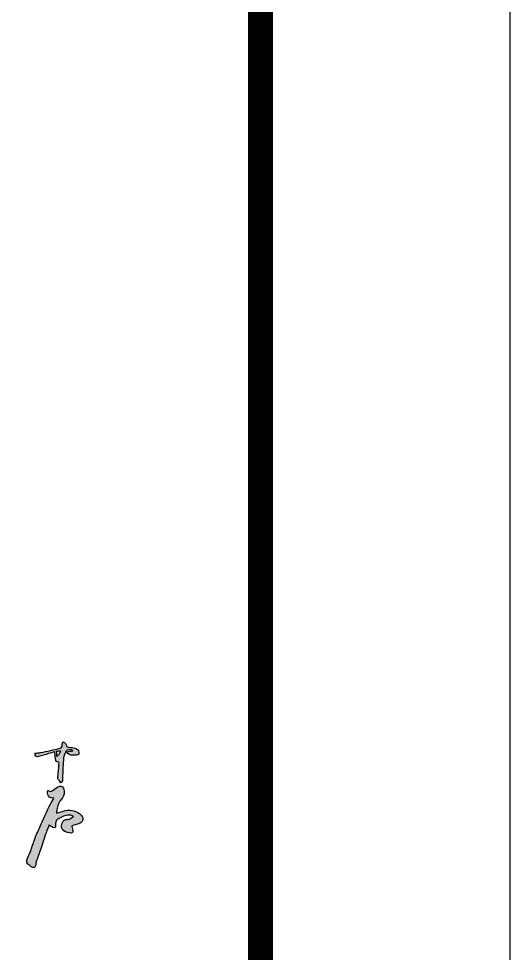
# Model space of a CAD drawing. Extents: x -266287 to 275962, y -324567 to 363765.
# Drawn here: x 266118 to 275962, y 333280 to 352007 of the extents above; entities that cross this region are included whole.
import ezdxf

# ---------------------------------------------------------------- set-up
doc = ezdxf.new("R2010")
doc.units = 0
doc.header["$LTSCALE"] = 1000
doc.layers.get('0').update_dxf_attribs({"linetype": 'CONTINUOUS'})
doc.layers.add('PUB_TITLE', color=4, linetype='CONTINUOUS')

msp = doc.modelspace()

# ---------------------------------------------------------------- hatches: boundary and pattern name
h = msp.add_hatch(color=256)
edge = h.paths.add_edge_path()
edge.add_spline(control_points=[(267246.59252, 337390.56427), (267208.80413, 337398.63871), (267170.0468, 337408.00507), (267131.93544, 337407.25145)], knot_values=[18, 18, 18, 18, 19, 19, 19, 19], degree=3, periodic=0)
edge.add_spline(control_points=[(267131.93544, 337407.25145), (267093.93173, 337406.49784), (267077.78284, 337418.66333), (267068.73947, 337454.83683)], knot_values=[17, 17, 17, 17, 18, 18, 18, 18], degree=3, periodic=0)
edge.add_spline(control_points=[(267068.73947, 337454.83683), (267063.67948, 337474.43082), (267046.34634, 337492.9482), (267030.0898, 337506.51327)], knot_values=[16, 16, 16, 16, 17, 17, 17, 17], degree=3, periodic=0)
edge.add_spline(control_points=[(267030.0898, 337506.51327), (267010.06518, 337523.09279), (266996.06948, 337513.83409), (266993.27034, 337487.99588)], knot_values=[15, 15, 15, 15, 16, 16, 16, 16], degree=3, periodic=0)
edge.add_spline(control_points=[(266993.27034, 337487.99588), (266991.0095, 337464.63382), (266989.28695, 337440.51816), (266981.42783, 337418.87865)], knot_values=[14, 14, 14, 14, 15, 15, 15, 15], degree=3, periodic=0)
edge.add_spline(control_points=[(266981.42783, 337418.87865), (266976.90614, 337406.17486), (266962.04916, 337391.5332), (266949.34537, 337388.51875)], knot_values=[13, 13, 13, 13, 14, 14, 14, 14], degree=3, periodic=0)
edge.add_spline(control_points=[(266949.34537, 337388.51875), (266818.75472, 337357.94352), (266687.62578, 337329.30617), (266556.38917, 337301.09945)], knot_values=[12, 12, 12, 12, 13, 13, 13, 13], degree=3, periodic=0)
edge.add_spline(control_points=[(266556.38917, 337301.09945), (266532.48882, 337296.14712), (266507.61954, 337295.39351), (266483.07323, 337293.34798)], knot_values=[11, 11, 11, 11, 12, 12, 12, 12], degree=3, periodic=0)
edge.add_spline(control_points=[(266483.07323, 337293.34798), (266471.44604, 337292.27139), (266459.71118, 337292.91735), (266447.97632, 337292.91735)], knot_values=[10, 10, 10, 10, 11, 11, 11, 11], degree=3, periodic=0)
edge.add_spline(control_points=[(266447.97632, 337292.91735), (266448.62228, 337278.38335), (266446.03846, 337262.77276), (266450.45248, 337249.63833)], knot_values=[9, 9, 9, 9, 10, 10, 10, 10], degree=3, periodic=0)
edge.add_spline(control_points=[(266450.45248, 337249.63833), (266460.68011, 337219.06311), (266485.76471, 337213.0342), (266513.5408, 337220.89332)], knot_values=[8, 8, 8, 8, 9, 9, 9, 9], degree=3, periodic=0)
edge.add_spline(control_points=[(266513.5408, 337220.89332), (266581.47377, 337240.16432), (266648.97611, 337260.8349), (266716.69377, 337280.85951)], knot_values=[7, 7, 7, 7, 8, 8, 8, 8], degree=3, periodic=0)
edge.add_spline(control_points=[(266716.69377, 337280.85951), (266756.52769, 337292.59437), (266796.3616, 337304.22157), (266838.887, 337316.71004)], knot_values=[6, 6, 6, 6, 7, 7, 7, 7], degree=3, periodic=0)
edge.add_spline(control_points=[(266838.887, 337316.71004), (266840.60955, 337303.03731), (266841.14784, 337297.54669), (266842.00912, 337291.84075)], knot_values=[5, 5, 5, 5, 6, 6, 6, 6], degree=3, periodic=0)
edge.add_spline(control_points=[(266842.00912, 337291.84075), (266848.36101, 337243.17878), (266853.31334, 337193.97851), (266862.35671, 337145.74717)], knot_values=[4, 4, 4, 4, 5, 5, 5, 5], degree=3, periodic=0)
edge.add_spline(control_points=[(266862.35671, 337145.74717), (266864.61756, 337133.36636), (266880.98176, 337113.55706), (266889.37918, 337114.41834)], knot_values=[3, 3, 3, 3, 4, 4, 4, 4], degree=3, periodic=0)
edge.add_spline(control_points=[(266889.37918, 337114.41834), (266933.30415, 337118.29407), (266926.95225, 337091.59458), (266924.47609, 337064.89509)], knot_values=[2, 2, 2, 2, 3, 3, 3, 3], degree=3, periodic=0)
edge.add_spline(control_points=[(266924.47609, 337064.89509), (266917.47824, 336982.85875), (266912.84889, 336900.6071), (266903.0519, 336819.0014)], knot_values=[1, 1, 1, 1, 2, 2, 2, 2], degree=3, periodic=0)
edge.add_spline(control_points=[(266903.0519, 336819.0014), (266897.02299, 336768.40156), (266928.35182, 336739.87186), (266964.09469, 336699.17667)], knot_values=[0, 0, 0, 0, 1, 1, 1, 1], degree=3, periodic=0)
edge.add_spline(control_points=[(266964.09469, 336699.17667), (266975.50657, 336712.63408), (266992.94736, 336723.61532), (266993.59332, 336735.45783)], knot_values=[27, 27, 27, 27, 28, 28, 28, 28], degree=3, periodic=0)
edge.add_spline(control_points=[(266993.59332, 336735.45783), (267001.02181, 336873.90761), (267003.06733, 337012.78802), (267012.97198, 337151.34545)], knot_values=[26, 26, 26, 26, 27, 27, 27, 27], degree=3, periodic=0)
edge.add_spline(control_points=[(267012.97198, 337151.34545), (267017.17069, 337211.09633), (267026.42939, 337272.13911), (267059.69609, 337325.86107)], knot_values=[25, 25, 25, 25, 26, 26, 26, 26], degree=3, periodic=0)
edge.add_spline(control_points=[(267059.69609, 337325.86107), (267082.51985, 337362.89585), (267164.01789, 337372.15454), (267201.16032, 337334.90445)], knot_values=[24, 24, 24, 24, 25, 25, 25, 25], degree=3, periodic=0)
edge.add_spline(control_points=[(267201.16032, 337334.90445), (267157.98897, 337329.52149), (267118.69335, 337324.4615), (267078.53646, 337319.40152)], knot_values=[23, 23, 23, 23, 24, 24, 24, 24], degree=3, periodic=0)
edge.add_spline(control_points=[(267078.53646, 337319.40152), (267102.9751, 337264.27999), (267142.70136, 337244.47069), (267197.17693, 337248.88472)], knot_values=[22, 22, 22, 22, 23, 23, 23, 23], degree=3, periodic=0)
edge.add_spline(control_points=[(267197.17693, 337248.88472), (267222.90749, 337250.93025), (267248.96102, 337249.2077), (267274.79924, 337249.2077)], knot_values=[21, 21, 21, 21, 22, 22, 22, 22], degree=3, periodic=0)
edge.add_spline(control_points=[(267274.79924, 337249.2077), (267307.41999, 337248.99238), (267328.5212, 337274.39996), (267322.38462, 337307.02071)], knot_values=[20, 20, 20, 20, 21, 21, 21, 21], degree=3, periodic=0)
edge.add_spline(control_points=[(267322.38462, 337307.02071), (267314.20252, 337350.29972), (267290.40983, 337380.87494), (267246.59252, 337390.56427)], knot_values=[19, 19, 19, 19, 20, 20, 20, 20], degree=3, periodic=0)
edge = h.paths.add_edge_path(flags=16)
edge.add_spline(control_points=[(266953.65174, 337332.32063), (266956.45088, 337328.87553), (266959.25002, 337325.53809), (266961.94151, 337322.20066)], knot_values=[3, 3, 3, 3, 4, 4, 4, 4], degree=3, periodic=0)
edge.add_spline(control_points=[(266961.94151, 337322.20066), (266938.47179, 337289.68757), (266914.89442, 337257.17448), (266891.31705, 337224.76905)], knot_values=[2, 2, 2, 2, 3, 3, 3, 3], degree=3, periodic=0)
edge.add_spline(control_points=[(266891.31705, 337224.76905), (266887.54897, 337225.73798), (266883.7809, 337226.81458), (266880.01283, 337227.89117)], knot_values=[1, 1, 1, 1, 2, 2, 2, 2], degree=3, periodic=0)
edge.add_spline(control_points=[(266880.01283, 337227.89117), (266876.78305, 337258.14341), (266873.55327, 337288.39566), (266870.00052, 337322.30832)], knot_values=[0, 0, 0, 0, 1, 1, 1, 1], degree=3, periodic=0)
edge.add_spline(control_points=[(266870.00052, 337322.30832), (266899.71447, 337325.75341), (266926.62928, 337328.98319), (266953.65174, 337332.32063)], knot_values=[4, 4, 4, 4, 5, 5, 5, 5], degree=3, periodic=0)
edge = h.paths.add_edge_path()
edge.add_spline(control_points=[(266874.73753, 336089.28711), (266879.90517, 336175.19918), (266896.48469, 336256.80488), (266943.53178, 336329.3672)], knot_values=[8, 8, 8, 8, 9, 9, 9, 9], degree=3, periodic=0)
edge.add_spline(control_points=[(266943.53178, 336329.3672), (266974.42998, 336377.1679), (267023.09195, 336416.2482), (267028.04427, 336476.64504)], knot_values=[7, 7, 7, 7, 8, 8, 8, 8], degree=3, periodic=0)
edge.add_spline(control_points=[(267028.04427, 336476.64504), (267031.05873, 336513.67981), (267029.01321, 336555.02096), (267015.12517, 336588.61064)], knot_values=[6, 6, 6, 6, 7, 7, 7, 7], degree=3, periodic=0)
edge.add_spline(control_points=[(267015.12517, 336588.61064), (266996.50012, 336632.75092), (266944.39305, 336641.36366), (266904.23616, 336614.98715)], knot_values=[5, 5, 5, 5, 6, 6, 6, 6], degree=3, periodic=0)
edge.add_spline(control_points=[(266904.23616, 336614.98715), (266872.90732, 336594.20892), (266842.11678, 336572.24643), (266811.64921, 336550.17629)], knot_values=[4, 4, 4, 4, 5, 5, 5, 5], degree=3, periodic=0)
edge.add_spline(control_points=[(266811.64921, 336550.17629), (266778.59783, 336526.3836), (266745.54644, 336509.05046), (266708.61933, 336542.96312)], knot_values=[3, 3, 3, 3, 4, 4, 4, 4], degree=3, periodic=0)
edge.add_spline(control_points=[(266708.61933, 336542.96312), (266707.54274, 336544.03972), (266704.2053, 336542.7478), (266701.72914, 336542.53249)], knot_values=[2, 2, 2, 2, 3, 3, 3, 3], degree=3, periodic=0)
edge.add_spline(control_points=[(266701.72914, 336542.53249), (266696.13086, 336505.49771), (266683.96536, 336472.01569), (266714.10995, 336434.01198)], knot_values=[1, 1, 1, 1, 2, 2, 2, 2], degree=3, periodic=0)
edge.add_spline(control_points=[(266714.10995, 336434.01198), (266742.7473, 336398.05379), (266769.12382, 336378.45981), (266822.63046, 336396.76188)], knot_values=[0, 0, 0, 0, 1, 1, 1, 1], degree=3, periodic=0)
edge.add_spline(control_points=[(266822.63046, 336396.76188), (266815.52495, 336378.13684), (266813.37176, 336368.9858), (266808.85007, 336361.23434)], knot_values=[40, 40, 40, 40, 41, 41, 41, 41], degree=3, periodic=0)
edge.add_spline(control_points=[(266808.85007, 336361.23434), (266782.04293, 336314.83321), (266751.03707, 336270.36994), (266728.42863, 336222.13861)], knot_values=[39, 39, 39, 39, 40, 40, 40, 40], degree=3, periodic=0)
edge.add_spline(control_points=[(266728.42863, 336222.13861), (266673.95305, 336106.29727), (266623.89151, 335988.30275), (266571.3538, 335871.49248)], knot_values=[38, 38, 38, 38, 39, 39, 39, 39], degree=3, periodic=0)
edge.add_spline(control_points=[(266571.3538, 335871.49248), (266533.35009, 335786.76466), (266491.14768, 335703.86705), (266456.58906, 335617.73967)], knot_values=[37, 37, 37, 37, 38, 38, 38, 38], degree=3, periodic=0)
edge.add_spline(control_points=[(266456.58906, 335617.73967), (266423.53768, 335534.94972), (266399.74499, 335448.39169), (266368.84679, 335364.74047)], knot_values=[36, 36, 36, 36, 37, 37, 37, 37], degree=3, periodic=0)
edge.add_spline(control_points=[(266368.84679, 335364.74047), (266346.56132, 335304.34364), (266319.64652, 335245.77701), (266294.23894, 335186.67209)], knot_values=[35, 35, 35, 35, 36, 36, 36, 36], degree=3, periodic=0)
edge.add_spline(control_points=[(266294.23894, 335186.67209), (266262.58712, 335113.03318), (266272.70709, 335080.08945), (266340.31709, 335038.10235)], knot_values=[34, 34, 34, 34, 35, 35, 35, 35], degree=3, periodic=0)
edge.add_spline(control_points=[(266340.31709, 335038.10235), (266346.8843, 335034.11896), (266350.11408, 335024.21431), (266356.78895, 335021.30751)], knot_values=[33, 33, 33, 33, 34, 34, 34, 34], degree=3, periodic=0)
edge.add_spline(control_points=[(266356.78895, 335021.30751), (266378.42846, 335011.61818), (266401.14456, 334997.62248), (266423.2147, 334997.94546)], knot_values=[32, 32, 32, 32, 33, 33, 33, 33], degree=3, periodic=0)
edge.add_spline(control_points=[(266423.2147, 334997.94546), (266434.51892, 334998.26844), (266449.69887, 335024.21431), (266455.40481, 335041.11681)], knot_values=[31, 31, 31, 31, 32, 32, 32, 32], degree=3, periodic=0)
edge.add_spline(control_points=[(266455.40481, 335041.11681), (266463.90989, 335066.20141), (266462.295, 335094.94643), (266470.69242, 335119.92337)], knot_values=[30, 30, 30, 30, 31, 31, 31, 31], degree=3, periodic=0)
edge.add_spline(control_points=[(266470.69242, 335119.92337), (266499.11446, 335204.32821), (266531.19691, 335287.44114), (266559.72661, 335371.63066)], knot_values=[29, 29, 29, 29, 30, 30, 30, 30], degree=3, periodic=0)
edge.add_spline(control_points=[(266559.72661, 335371.63066), (266597.94564, 335484.13456), (266632.82723, 335597.71505), (266671.58455, 335710.00363)], knot_values=[28, 28, 28, 28, 29, 29, 29, 29], degree=3, periodic=0)
edge.add_spline(control_points=[(266671.58455, 335710.00363), (266687.8411, 335757.05072), (266710.12656, 335802.05228), (266731.01245, 335851.14489)], knot_values=[27, 27, 27, 27, 28, 28, 28, 28], degree=3, periodic=0)
edge.add_spline(control_points=[(266731.01245, 335851.14489), (266756.42003, 335831.98154), (266776.01401, 335813.89479), (266798.83777, 335801.40632)], knot_values=[26, 26, 26, 26, 27, 27, 27, 27], degree=3, periodic=0)
edge.add_spline(control_points=[(266798.83777, 335801.40632), (266811.00326, 335794.73145), (266829.62831, 335793.87017), (266843.19337, 335797.74591)], knot_values=[25, 25, 25, 25, 26, 26, 26, 26], degree=3, periodic=0)
edge.add_spline(control_points=[(266843.19337, 335797.74591), (266850.40654, 335799.89909), (266855.7895, 335817.44755), (266856.86609, 335828.53645)], knot_values=[24, 24, 24, 24, 25, 25, 25, 25], degree=3, periodic=0)
edge.add_spline(control_points=[(266856.86609, 335828.53645), (266858.80396, 335848.34575), (266852.55972, 335869.55462), (266857.29673, 335888.17966)], knot_values=[23, 23, 23, 23, 24, 24, 24, 24], degree=3, periodic=0)
edge.add_spline(control_points=[(266857.29673, 335888.17966), (266863.43331, 335913.26426), (266870.3235, 335946.9616), (266888.51791, 335958.37348)], knot_values=[22, 22, 22, 22, 23, 23, 23, 23], degree=3, periodic=0)
edge.add_spline(control_points=[(266888.51791, 335958.37348), (266954.08238, 335999.60697), (267022.98429, 336036.96472), (267101.89851, 336047.73065)], knot_values=[21, 21, 21, 21, 22, 22, 22, 22], degree=3, periodic=0)
edge.add_spline(control_points=[(267101.89851, 336047.73065), (267141.08647, 336053.11361), (267178.55188, 336047.62299), (267212.5722, 336012.84906)], knot_values=[20, 20, 20, 20, 21, 21, 21, 21], degree=3, periodic=0)
edge.add_spline(control_points=[(267212.5722, 336012.84906), (267161.11109, 335991.31721), (267121.27717, 335953.63648), (267063.3565, 335959.66539)], knot_values=[19, 19, 19, 19, 20, 20, 20, 20], degree=3, periodic=0)
edge.add_spline(control_points=[(267063.3565, 335959.66539), (267051.83697, 335960.9573), (267036.4417, 335955.35902), (267027.50598, 335947.4999)], knot_values=[18, 18, 18, 18, 19, 19, 19, 19], degree=3, periodic=0)
edge.add_spline(control_points=[(267027.50598, 335947.4999), (266968.40106, 335895.28517), (266953.86706, 335788.37955), (267019.64685, 335735.62653)], knot_values=[17, 17, 17, 17, 18, 18, 18, 18], degree=3, periodic=0)
edge.add_spline(control_points=[(267019.64685, 335735.62653), (267065.83267, 335698.48409), (267123.21504, 335701.49855), (267176.18338, 335689.44072)], knot_values=[16, 16, 16, 16, 17, 17, 17, 17], degree=3, periodic=0)
edge.add_spline(control_points=[(267176.18338, 335689.44072), (267183.18123, 335687.71817), (267203.8518, 335708.06576), (267202.99053, 335716.57084)], knot_values=[15, 15, 15, 15, 16, 16, 16, 16], degree=3, periodic=0)
edge.add_spline(control_points=[(267202.99053, 335716.57084), (267199.33012, 335752.09839), (267189.74844, 335787.1953), (267182.31996, 335822.50753)], knot_values=[14, 14, 14, 14, 15, 15, 15, 15], degree=3, periodic=0)
edge.add_spline(control_points=[(267182.31996, 335822.50753), (267176.82934, 335825.73731), (267181.78166, 335831.33559), (267188.0259, 335833.38111)], knot_values=[13, 13, 13, 13, 14, 14, 14, 14], degree=3, periodic=0)
edge.add_spline(control_points=[(267188.0259, 335833.38111), (267232.48916, 335848.45341), (267276.41413, 335865.78654), (267321.95398, 335876.87544)], knot_values=[12, 12, 12, 12, 13, 13, 13, 13], degree=3, periodic=0)
edge.add_spline(control_points=[(267321.95398, 335876.87544), (267395.26992, 335895.06985), (267439.30255, 335982.38149), (267371.80021, 336048.3766)], knot_values=[11, 11, 11, 11, 12, 12, 12, 12], degree=3, periodic=0)
edge.add_spline(control_points=[(267371.80021, 336048.3766), (267281.68943, 336136.44186), (267174.46083, 336163.35666), (267053.99015, 336139.241)], knot_values=[10, 10, 10, 10, 11, 11, 11, 11], degree=3, periodic=0)
edge.add_spline(control_points=[(267053.99015, 336139.241), (266994.77757, 336127.39848), (266937.17988, 336106.94323), (266874.73753, 336089.28711)], knot_values=[9, 9, 9, 9, 10, 10, 10, 10], degree=3, periodic=0)

# ---------------------------------------------------------------- linework, layer by layer
for points in [[(266981.42783, 337418.87865), (266989.28695, 337440.51816), (266991.0095, 337464.63382), (266993.27034, 337487.99588)], [(266993.27034, 337487.99588), (266996.06948, 337513.83409), (267010.06518, 337523.09279), (267030.0898, 337506.51327)], [(267030.0898, 337506.51327), (267046.34634, 337492.9482), (267063.67948, 337474.43082), (267068.73947, 337454.83683)], [(267068.73947, 337454.83683), (267077.78284, 337418.66333), (267093.93173, 337406.49784), (267131.93544, 337407.25145)], [(266450.45248, 337249.63833), (266446.03846, 337262.77276), (266448.62228, 337278.38335), (266447.97632, 337292.91735)], [(266447.97632, 337292.91735), (266459.71118, 337292.91735), (266471.44604, 337292.27139), (266483.07323, 337293.34798)], [(266483.07323, 337293.34798), (266507.61954, 337295.39351), (266532.48882, 337296.14712), (266556.38917, 337301.09945)], [(266716.69377, 337280.85951), (266648.97611, 337260.8349), (266581.47377, 337240.16432), (266513.5408, 337220.89332)], [(266556.38917, 337301.09945), (266687.62578, 337329.30617), (266818.75472, 337357.94352), (266949.34537, 337388.51875)], [(266838.887, 337316.71004), (266796.3616, 337304.22157), (266756.52769, 337292.59437), (266716.69377, 337280.85951)], [(266842.00912, 337291.84075), (266841.14784, 337297.54669), (266840.60955, 337303.03731), (266838.887, 337316.71004)], [(266862.35671, 337145.74717), (266853.31334, 337193.97851), (266848.36101, 337243.17878), (266842.00912, 337291.84075)], [(266953.65174, 337332.32063), (266926.62928, 337328.98319), (266899.71447, 337325.75341), (266870.00052, 337322.30832)], [(266870.00052, 337322.30832), (266873.55327, 337288.39566), (266876.78305, 337258.14341), (266880.01283, 337227.89117)], [(266891.31705, 337224.76905), (266914.89442, 337257.17448), (266938.47179, 337289.68757), (266961.94151, 337322.20066)], [(266949.34537, 337388.51875), (266962.04916, 337391.5332), (266976.90614, 337406.17486), (266981.42783, 337418.87865)], [(266961.94151, 337322.20066), (266959.25002, 337325.53809), (266956.45088, 337328.87553), (266953.65174, 337332.32063)], [(267059.69609, 337325.86107), (267026.42939, 337272.13911), (267017.17069, 337211.09633), (267012.97198, 337151.34545)], [(267201.16032, 337334.90445), (267164.01789, 337372.15454), (267082.51985, 337362.89585), (267059.69609, 337325.86107)], [(267078.53646, 337319.40152), (267118.69335, 337324.4615), (267157.98897, 337329.52149), (267201.16032, 337334.90445)], [(267197.17693, 337248.88472), (267142.70136, 337244.47069), (267102.9751, 337264.27999), (267078.53646, 337319.40152)], [(267131.93544, 337407.25145), (267170.0468, 337408.00507), (267208.80413, 337398.63871), (267246.59252, 337390.56427)], [(267246.59252, 337390.56427), (267290.40983, 337380.87494), (267314.20252, 337350.29972), (267322.38462, 337307.02071)], [(267322.38462, 337307.02071), (267328.5212, 337274.39996), (267307.41999, 337248.99238), (267274.79924, 337249.2077)], [(266513.5408, 337220.89332), (266485.76471, 337213.0342), (266460.68011, 337219.06311), (266450.45248, 337249.63833)], [(266889.37918, 337114.41834), (266880.98176, 337113.55706), (266864.61756, 337133.36636), (266862.35671, 337145.74717)], [(266880.01283, 337227.89117), (266883.7809, 337226.81458), (266887.54897, 337225.73798), (266891.31705, 337224.76905)], [(266924.47609, 337064.89509), (266926.95225, 337091.59458), (266933.30415, 337118.29407), (266889.37918, 337114.41834)], [(267012.97198, 337151.34545), (267003.06733, 337012.78802), (267001.02181, 336873.90761), (266993.59332, 336735.45783)], [(267274.79924, 337249.2077), (267248.96102, 337249.2077), (267222.90749, 337250.93025), (267197.17693, 337248.88472)], [(266903.0519, 336819.0014), (266912.84889, 336900.6071), (266917.47824, 336982.85875), (266924.47609, 337064.89509)], [(266964.09469, 336699.17667), (266928.35182, 336739.87186), (266897.02299, 336768.40156), (266903.0519, 336819.0014)], [(266993.59332, 336735.45783), (266992.94736, 336723.61532), (266975.50657, 336712.63408), (266964.09469, 336699.17667)], [(266714.10995, 336434.01198), (266683.96536, 336472.01569), (266696.13086, 336505.49771), (266701.72914, 336542.53249)], [(266701.72914, 336542.53249), (266704.2053, 336542.7478), (266707.54274, 336544.03972), (266708.61933, 336542.96312)], [(266708.61933, 336542.96312), (266745.54644, 336509.05046), (266778.59783, 336526.3836), (266811.64921, 336550.17629)], [(266811.64921, 336550.17629), (266842.11678, 336572.24643), (266872.90732, 336594.20892), (266904.23616, 336614.98715)], [(266904.23616, 336614.98715), (266944.39305, 336641.36366), (266996.50012, 336632.75092), (267015.12517, 336588.61064)], [(267015.12517, 336588.61064), (267029.01321, 336555.02096), (267031.05873, 336513.67981), (267028.04427, 336476.64504)], [(266822.63046, 336396.76188), (266769.12382, 336378.45981), (266742.7473, 336398.05379), (266714.10995, 336434.01198)], [(266728.42863, 336222.13861), (266751.03707, 336270.36994), (266782.04293, 336314.83321), (266808.85007, 336361.23434)], [(266808.85007, 336361.23434), (266813.37176, 336368.9858), (266815.52495, 336378.13684), (266822.63046, 336396.76188)], [(266943.53178, 336329.3672), (266896.48469, 336256.80488), (266879.90517, 336175.19918), (266874.73753, 336089.28711)], [(267028.04427, 336476.64504), (267023.09195, 336416.2482), (266974.42998, 336377.1679), (266943.53178, 336329.3672)], [(266571.3538, 335871.49248), (266623.89151, 335988.30275), (266673.95305, 336106.29727), (266728.42863, 336222.13861)], [(267053.99015, 336139.241), (267174.46083, 336163.35666), (267281.68943, 336136.44186), (267371.80021, 336048.3766)], [(266888.51791, 335958.37348), (266870.3235, 335946.9616), (266863.43331, 335913.26426), (266857.29673, 335888.17966)], [(266874.73753, 336089.28711), (266937.17988, 336106.94323), (266994.77757, 336127.39848), (267053.99015, 336139.241)], [(267101.89851, 336047.73065), (267022.98429, 336036.96472), (266954.08238, 335999.60697), (266888.51791, 335958.37348)], [(267027.50598, 335947.4999), (267036.4417, 335955.35902), (267051.83697, 335960.9573), (267063.3565, 335959.66539)], [(267063.3565, 335959.66539), (267121.27717, 335953.63648), (267161.11109, 335991.31721), (267212.5722, 336012.84906)], [(267212.5722, 336012.84906), (267178.55188, 336047.62299), (267141.08647, 336053.11361), (267101.89851, 336047.73065)], [(267371.80021, 336048.3766), (267439.30255, 335982.38149), (267395.26992, 335895.06985), (267321.95398, 335876.87544)], [(266456.58906, 335617.73967), (266491.14768, 335703.86705), (266533.35009, 335786.76466), (266571.3538, 335871.49248)], [(266731.01245, 335851.14489), (266710.12656, 335802.05228), (266687.8411, 335757.05072), (266671.58455, 335710.00363)], [(266798.83777, 335801.40632), (266776.01401, 335813.89479), (266756.42003, 335831.98154), (266731.01245, 335851.14489)], [(266843.19337, 335797.74591), (266829.62831, 335793.87017), (266811.00326, 335794.73145), (266798.83777, 335801.40632)], [(266856.86609, 335828.53645), (266855.7895, 335817.44755), (266850.40654, 335799.89909), (266843.19337, 335797.74591)], [(266857.29673, 335888.17966), (266852.55972, 335869.55462), (266858.80396, 335848.34575), (266856.86609, 335828.53645)], [(267019.64685, 335735.62653), (266953.86706, 335788.37955), (266968.40106, 335895.28517), (267027.50598, 335947.4999)], [(267188.0259, 335833.38111), (267181.78166, 335831.33559), (267176.82934, 335825.73731), (267182.31996, 335822.50753)], [(267182.31996, 335822.50753), (267189.74844, 335787.1953), (267199.33012, 335752.09839), (267202.99053, 335716.57084)], [(267321.95398, 335876.87544), (267276.41413, 335865.78654), (267232.48916, 335848.45341), (267188.0259, 335833.38111)], [(266368.84679, 335364.74047), (266399.74499, 335448.39169), (266423.53768, 335534.94972), (266456.58906, 335617.73967)], [(266671.58455, 335710.00363), (266632.82723, 335597.71505), (266597.94564, 335484.13456), (266559.72661, 335371.63066)], [(267176.18338, 335689.44072), (267123.21504, 335701.49855), (267065.83267, 335698.48409), (267019.64685, 335735.62653)], [(267202.99053, 335716.57084), (267203.8518, 335708.06576), (267183.18123, 335687.71817), (267176.18338, 335689.44072)], [(266294.23894, 335186.67209), (266319.64652, 335245.77701), (266346.56132, 335304.34364), (266368.84679, 335364.74047)], [(266559.72661, 335371.63066), (266531.19691, 335287.44114), (266499.11446, 335204.32821), (266470.69242, 335119.92337)], [(266340.31709, 335038.10235), (266272.70709, 335080.08945), (266262.58712, 335113.03318), (266294.23894, 335186.67209)], [(266356.78895, 335021.30751), (266350.11408, 335024.21431), (266346.8843, 335034.11896), (266340.31709, 335038.10235)], [(266423.2147, 334997.94546), (266401.14456, 334997.62248), (266378.42846, 335011.61818), (266356.78895, 335021.30751)], [(266455.40481, 335041.11681), (266449.69887, 335024.21431), (266434.51892, 334998.26844), (266423.2147, 334997.94546)], [(266470.69242, 335119.92337), (266462.295, 335094.94643), (266463.90989, 335066.20141), (266455.40481, 335041.11681)]]:
    msp.add_open_spline(points, degree=3)
at = {"layer": 'PUB_TITLE', "color": 7}
msp.add_lwpolyline([(-21038.44006, 153765.05878), (275961.55994, 153765.05878), (275961.55994, 363765.05878), (-21038.44006, 363765.05878)], close=True, dxfattribs=at)
at = {"layer": 'PUB_TITLE', "const_width": 500}
msp.add_lwpolyline([(-8538.44006, 158765.05878), (270961.55994, 158765.05878), (270961.55994, 358765.05878), (-8538.44006, 358765.05878)], close=True, dxfattribs=at)

doc.saveas('drawing.dxf')
